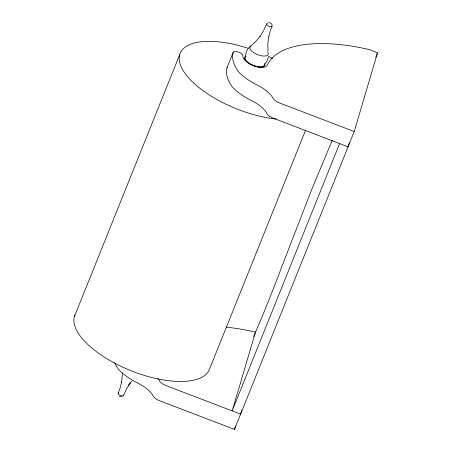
<?xml version="1.0" encoding="UTF-8"?>
<svg xmlns="http://www.w3.org/2000/svg" width="452" height="452" viewBox="0 0 452 452"><rect width="100%" height="100%" fill="white"/><g stroke="black" fill="none" stroke-linecap="round" stroke-linejoin="round"><path stroke-width="0.68" d="M122.469 372.866L121.622 382.251L121.678 381.963L119.882 388.805L118.158 393.167M268.245 57.229C267.816 59.963 266.46 62.574 264.301 64.342M114.706 362.56A76.608 32.137 21.9 0 0 116.836 366.775L118.56 369.425A40.42 16.956 21.9 0 0 137.532 382.946A27.538 11.549 21.9 0 1 153.313 396.138A8.068 3.384 21.9 0 0 159.855 400.834L234.481 429.4L235.475 426.033M241.814 410.083L240.622 414.122L165.997 385.562A8.068 3.384 21.9 0 1 159.449 380.861A27.538 11.549 21.9 0 0 158.047 378.623M349.272 142.775L348.074 146.815L273.449 118.249A8.068 3.384 21.9 0 1 266.906 113.554A27.538 11.549 21.9 0 0 251.126 100.361A40.42 16.956 21.9 0 1 232.153 86.84L230.43 84.191A76.608 32.137 21.9 0 1 227.057 67.602L233.198 52.325A5.192 2.181 21.9 0 1 238.667 52.082A5.192 2.181 21.9 0 1 242.893 56.037A13.006 5.458 21.9 0 0 253.549 65.619A13.006 5.458 21.9 0 0 267.138 65.314A136.939 57.444 21.9 0 1 369.086 49.522L377.55 52.76L354.215 131.543L234.481 429.4M123.673 395.398L126.492 388.952L130.232 382.917L128.724 385.121L128.888 384.878M266.561 23.979L263.748 30.431L260.002 36.459L260.188 36.188L255.646 41.607L248.34 48.313M74.45 316.473L179.755 54.511M305.422 130.577L209.858 368.307A72.54 30.431 21.9 0 1 132.012 371.109A72.54 30.431 21.9 0 1 74.891 315.23M253.702 336.559L255.493 332.107A75.094 2.701 -69.1 0 0 282.359 265.279L312.315 188.009L332.344 140.103M339.61 143.578L232.158 410.885L255.493 332.107A136.939 57.444 21.9 0 0 226.186 327.152M375.759 57.218L377.55 52.76M272.081 26.21L270.358 30.572L268.561 37.414L268.618 37.126L267.816 44.132L268.008 51.308M247.877 48.991C246.306 51.262 245.453 54.087 245.781 56.85M130.052 383.189L131.47 381.324M122.176 396.658L120.255 396.619M268.318 22.656L270.703 23.08L272.098 24.73M354.215 131.543L279.59 102.977A8.068 3.384 21.9 0 1 273.048 98.282A27.538 11.549 21.9 0 0 257.267 85.083A40.42 16.956 21.9 0 1 238.294 71.569L236.571 68.913A76.608 32.137 21.9 0 1 233.198 52.325M119.763 396.421L119.198 396.059M276.014 119A72.54 30.431 21.9 0 1 180.704 65.676A72.54 30.431 21.9 0 1 248.221 48.336M268.409 56.393A72.54 30.431 21.9 0 1 272.754 58.534M264.827 63.743A10.882 4.565 21.9 0 1 255.369 66.399M254.775 66.218A10.882 4.565 21.9 0 1 245.865 56.082M264.403 64.455A10.266 4.305 21.9 0 1 253.097 65.331A10.266 4.305 21.9 0 1 245.662 56.879M123.673 394.935A2.978 1.249 21.9 0 1 120.198 395.336A2.978 1.249 21.9 0 1 118.763 392.737M271.951 25.487A2.978 1.249 21.9 0 1 270.59 26.685A2.978 1.249 21.9 0 1 266.985 25.075A2.978 1.249 21.9 0 1 267.516 23.498M267.72 52.042A9.865 4.136 21.9 0 1 258.228 54.878A9.865 4.136 21.9 0 1 250.962 45.968M227.057 67.602A5.192 2.181 21.9 0 1 227.384 67.122"/></g></svg>
